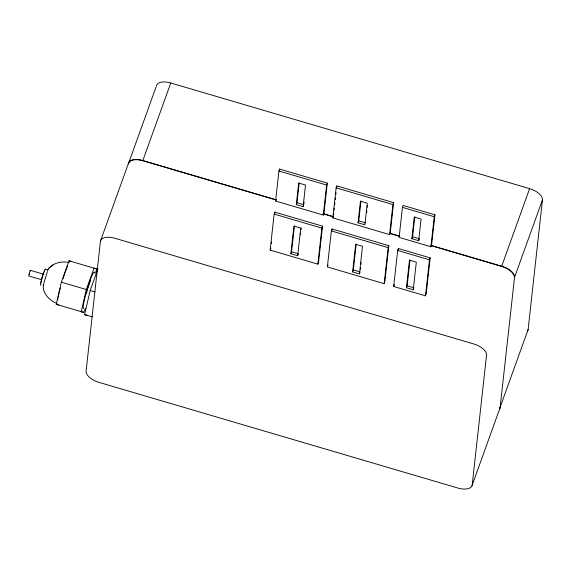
<?xml version="1.0" encoding="UTF-8"?>
<svg xmlns="http://www.w3.org/2000/svg" width="571" height="571" viewBox="0 0 571 571"><rect width="100%" height="100%" fill="white"/><g stroke="black" fill="none" stroke-linecap="round" stroke-linejoin="round"><path stroke-width="0.86" d="M270.162 250.098L274.144 214.075L274.844 212.134L322.544 226.18L318.561 262.196L317.861 264.145L270.162 250.098L270.861 248.149M275.6 201.021L278.919 171.007L279.619 169.066L327.311 183.113L323.993 213.126L323.293 215.067L275.6 201.021L276.064 199.729M271.353 243.738L271.546 241.976M274.658 213.847L274.844 212.134M279.426 170.779L279.619 169.066M290.867 253.717L293.922 226.102L300.739 228.107L297.684 255.722L290.867 253.717L291.567 251.768L294.429 225.88M296.306 204.639L298.697 183.027L305.506 185.04L303.115 206.645L296.306 204.639L297.006 202.698L299.204 182.813M300.482 234.795L300.674 233.068M301.053 229.613L301.245 227.886M303.915 203.84L304.107 202.113M317.861 264.145L321.844 228.122L322.544 226.18M323.293 215.067L326.612 185.054L327.311 183.113M331.358 230.927L327.376 266.942L384.155 283.666L384.854 281.724L388.837 245.701L332.058 228.978L331.358 230.927L388.137 247.643L384.155 283.666M332.807 217.872L336.126 187.852L336.826 185.91L393.612 202.634L390.293 232.647L389.593 234.595L332.807 217.872L333.278 216.573M331.865 230.698L332.058 228.978M333.607 215.067L333.792 213.354M334.171 209.928L334.363 208.208M334.742 204.782L334.934 203.062M335.313 199.636L335.498 197.916M335.876 194.49L336.069 192.77M336.54 188.487L336.826 185.91M352.621 271.896L355.676 244.288L362.492 246.294L359.437 273.909L352.621 271.896L353.321 269.955L356.183 244.067M358.06 222.826L360.451 201.213L367.26 203.219L364.876 224.831L358.06 222.826L358.759 220.884L360.958 200.999M360.422 269.376L360.615 267.649M360.993 264.195L361.186 262.467M366.718 212.519L366.91 210.785M367.296 207.33L367.481 205.603M389.593 234.595L392.912 204.575L393.612 202.634M393.683 286.471L397.666 250.448L398.365 248.506L430.163 257.871L426.18 293.894L425.481 295.835L393.683 286.471L394.383 284.529M402.434 207.38L399.122 237.4L430.919 246.765L431.619 244.816L434.931 214.803L403.14 205.439L402.434 207.38L434.231 216.744L430.919 246.765M398.173 250.219L398.365 248.506M406.445 287.748L409.493 260.133L416.309 262.139L413.254 289.754L406.445 287.748L407.144 285.807L409.999 259.912M411.877 238.678L414.268 217.066L421.077 219.071L418.693 240.684L411.877 238.678L412.576 236.729L414.774 216.852M425.481 295.835L429.463 259.812L430.163 257.871M499.461 409A14.282 7.095 19.8 0 0 500.132 407.273L514.528 277.427A14.282 7.095 19.8 0 0 501.695 266.207L430.784 245.323M500.132 407.273L528.118 329.538L542.45 199.871A14.282 7.095 19.8 0 0 529.617 188.651L170.765 82.981A14.282 7.095 19.8 0 0 156.34 86.171M30.22 271.161L30.256 270.276L28.6 275.907L41.369 279.669M43.303 285.086C42.39 293.358 49.727 300.903 57.114 303.479M43.425 285.721L43.653 284.23M43.789 283.594L47.414 271.468M85.279 308.297L83.801 312.408L56.229 304.307L61.347 282.181L69.041 260.804L71.625 261.554M95.621 273.159L96.606 268.905L94.022 268.156L86.328 289.533L81.218 311.659L83.801 312.408M92.274 316.891L84.594 314.635L90.168 290.496L97.962 268.848M29.264 274.572L29.492 273.902M100.653 240.555L128.639 162.821M156.04 87.006L128.354 163.906A14.282 7.095 19.8 0 1 142.779 160.715L276.064 199.964M142.779 160.715L170.765 82.981M303.115 206.645L303.586 205.353M297.919 255.073L298.383 253.774L291.567 251.768M327.611 266.293L328.075 265.001M359.437 273.909L359.901 272.61M388.137 247.643L388.837 245.701M418.693 240.684L419.392 238.735L412.576 236.729M434.231 216.744L434.931 214.803M413.254 289.754L413.725 288.455M542.45 199.871L514.464 277.606A14.282 7.095 19.8 0 0 501.631 266.393L529.617 188.651M471.989 485.735L499.975 408.001M47.579 270.554C51.29 263.11 61.554 260.74 69.155 262.581M53.717 264.466L48.835 268.035M56.229 304.307L58.813 305.057M84.594 314.635L87.406 315.456M278.919 171.007L326.612 185.054M336.126 187.852L392.912 204.575M297.006 202.698L303.815 204.704M358.759 220.884L365.576 222.89M276.128 199.786L142.843 160.537A14.282 7.095 19.8 0 0 128.418 163.727M323.122 213.625L333.378 216.645M389.772 233.246L399.165 236.016M323.058 213.804L333.314 216.823M389.7 233.432L399.1 236.194M430.712 245.509L501.631 266.393M274.144 214.075L321.844 228.122M397.666 250.448L429.463 259.812M353.321 269.955L360.137 271.96M407.144 285.807L413.954 287.813M69.041 260.804L96.606 268.905M45.409 269.112L47.914 269.847M30.256 270.276L43.881 274.287M90.168 290.496L95.036 291.931M61.347 282.181L86.328 289.533M40.991 284.886A8.329 0.856 -73.6 0 1 42.233 276.864A8.329 0.856 -73.6 0 1 45.537 269.448M41.033 282.716A6.873 0.707 -73.6 0 1 41.198 281.624M41.497 280.233A6.873 0.707 -73.6 0 1 43.946 272.303M44.395 271.296A6.873 0.707 -73.6 0 1 44.752 270.683M57.685 300.003A21.42 2.198 -73.6 0 1 57.949 298.298M58.121 297.348A21.42 2.198 -73.6 0 1 59.034 292.994M59.22 292.202A21.42 2.198 -73.6 0 1 60.283 287.977M62.938 278.826A21.42 2.198 -73.6 0 1 64.808 273.216M65.087 272.446A21.42 2.198 -73.6 0 1 67.749 265.822M83.523 308.633A19.043 1.956 -73.6 0 1 87.741 287.441A19.043 1.956 -73.6 0 1 94.586 272.859M86.3 293.78A15.474 1.592 -73.6 0 1 87.149 290.696M87.377 289.925A15.474 1.592 -73.6 0 1 88.319 286.842M88.555 286.1A15.474 1.592 -73.6 0 1 90.639 280.247M528.118 329.538A14.282 7.095 19.8 0 1 527.447 331.266M500.196 407.094A14.282 7.095 19.8 0 1 499.525 408.822M100.432 241.462L86.1 371.129A14.282 7.095 19.8 0 0 98.926 382.349L457.785 488.019A14.282 7.095 19.8 0 0 472.21 484.829L486.542 355.162A14.282 7.095 19.8 0 0 473.709 343.942L114.857 238.271A14.282 7.095 19.8 0 0 100.432 241.462"/></g></svg>
